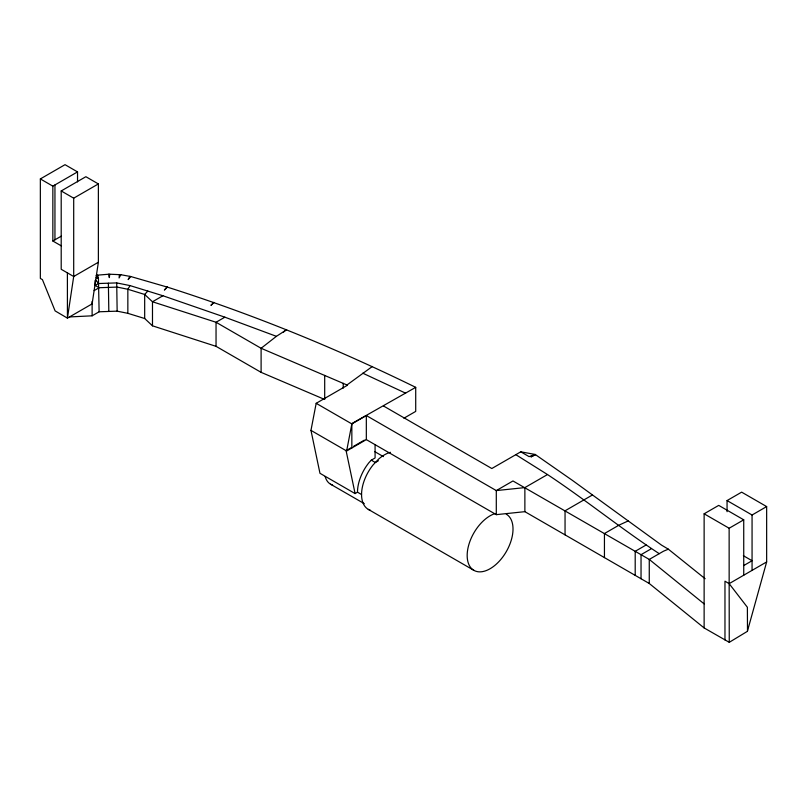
<?xml version="1.0" encoding="UTF-8"?>
<svg xmlns="http://www.w3.org/2000/svg" width="807" height="807" viewBox="0 0 807 807"><rect width="100%" height="100%" fill="white"/><g stroke="black" fill="none" stroke-linecap="round" stroke-linejoin="round"><path stroke-width="1.21" d="M324.696 399.475L324.696 375.406M343.217 388.117L343.217 383.295M351.842 447.966L351.842 423.907L366.328 415.544L496.295 490.585L524.873 487.599L547.489 474.546C585.529 499.725 621.148 528.716 659.238 553.673M403.883 418.228L415.716 411.399L415.716 387.34C335.47 348.049 252.49 314.165 167.311 287.11L130.795 276.539L120.818 274.713L109.712 274.219L109.338 277.618L108.531 274.249L97.627 275.126L96.215 275.429L98.434 278.496L99.12 311.784L92.119 315.819L69.533 316.929L67.435 318.14L55.098 310.887L42.428 279.636L40.35 278.435L40.35 178.922L65.034 164.678L77.533 171.901L77.533 181.878M119.446 274.572L119.083 277.971L120.818 274.713M98.373 262.255L73.699 276.508L61.201 269.286L61.201 190.956L85.875 176.713L98.373 183.925L98.373 262.255L92.119 303.886L69.533 316.929M375.084 444.748L375.084 457.973L371.291 460.172L368.96 462.643A32.421 18.712 -60 0 0 357.491 492.179L355.1 493.581L319.965 473.295L310.967 430.383L316.173 403.308L347.524 385.211L261.105 348.281L216.044 322.265L152.483 301.768L144.675 294.454L127.849 289.259L117.146 287.09L99.12 287.726L94.126 290.611M310.967 430.383L346.637 450.982L351.842 423.907L316.173 403.308M727.057 511.699L727.057 500.572L741.643 492.149L766.65 506.584L766.65 561.934L747.383 631.346L729.256 642.322L704.128 627.937L649.262 583.491L524.873 511.668L496.295 514.654L366.328 439.613L346.637 450.982M129.897 276.337L128.152 279.585L130.795 276.539M286.636 329.71L276.398 336.327L224.86 317.181L162.903 295.745L130.068 285.607L127.849 289.259L127.849 313.328L144.675 318.513L152.483 325.826L216.044 346.334L261.105 372.35L323.546 398.981M167.039 287.02L164.396 290.066L167.311 287.11M147.802 291.085L144.675 294.454L144.675 318.513M213.835 302.393L210.92 305.349L214.127 302.494M283.136 332.434L286.344 329.589M276.398 336.327L261.105 348.281L261.105 372.35M347.03 384.929L372.39 366.459M729.256 642.322L729.155 583.653L766.65 561.934M61.201 245.822L52.848 241.011L52.848 186.145L77.533 171.901M61.201 190.956L73.699 198.179L98.373 183.925M52.848 241.011L61.403 236.078M162.903 295.745L152.483 301.768L152.483 325.826M224.86 317.181L216.044 322.265L216.044 346.334M351.57 423.746L415.716 387.34M351.469 447.572L346.092 450.669L355.1 493.581M353.607 446.332L364.35 440.128M378.402 460.757L375.356 462.512L371.291 460.172M705.116 578.71L668.357 549.184L661.498 545.098L572.476 480.427L535.202 454.462L520.767 451.819L491.826 468.524L383.456 405.961M592.479 494.963L565.051 510.801L565.051 534.87M646.125 544.997L635.2 551.302L635.2 575.371M704.128 627.937L704.128 513.807L718.714 505.384L743.731 519.819L743.741 575.23M651.007 548.921L641.04 554.681L641.04 578.74M704.128 513.807L729.135 528.242L743.731 519.819M727.057 500.572L752.063 515.007L766.65 506.584M743.731 565.546L752.063 560.734L743.368 555.71M95.115 280.453L95.115 285.416L98.525 283.539L116.712 282.904L130.068 285.607M535.566 454.704L530.945 456.923L535.202 454.462L529.11 456.631L520.767 451.819M628.209 520.918L619.019 525.135L604.443 533.548L604.443 557.607M668.357 549.184L663.566 551.171L649.262 559.422L512.97 480.962L496.295 490.585L496.295 514.654M99.12 311.784L117.146 311.159L127.849 313.328M108.531 274.249L109.712 274.219M96.094 277.679L98.434 278.496L97.627 275.126M362.757 373.177L405.618 393.17M40.35 178.922L52.848 186.145M95.115 285.416L99.12 287.726M357.491 492.179L361.556 494.53M330.547 484.18L364.3 503.669M368.274 509.368L473.88 570.337M374.68 451.587L383.396 456.621M747.494 630.933L747.383 607.278L729.155 583.653L724.968 581.181L724.968 639.971M515.834 454.674L547.489 474.546M704.128 603.878L649.262 559.422L649.262 583.491M95.801 280.069L98.525 283.539M116.712 282.904L117.146 311.159M108.38 283.196L108.824 311.452M729.135 528.242L729.155 583.653M67.395 272.927L67.435 318.14L73.699 276.508L73.699 198.179M752.063 515.007L752.063 570.357M524.873 487.599L524.873 511.668M366.328 415.544L366.328 439.613M92.119 301.465L92.119 315.819M54.947 184.944L54.947 239.81M506.302 514.19A32.421 18.712 -60 0 1 500.078 560.32A32.421 18.712 -60 0 1 467.324 558.474A32.421 18.712 -60 0 1 495.064 513.555M370.524 510.347A32.421 18.712 -60 0 1 373.026 464.983L378.554 459.153A32.421 18.712 -60 0 1 390.417 452.293M332.595 485.078A29.476 17.018 -60 0 1 325.16 476.513"/></g></svg>
